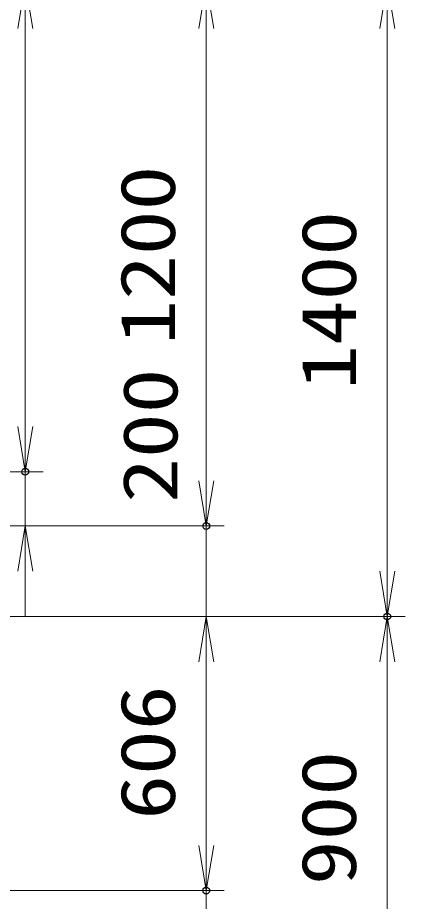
# Model space of a CAD drawing. Units: millimetres at full size. Extents: x -11880 to 11880, y -8400 to 8400.
# Drawn here: x 6319 to 7176, y -1483 to 470 of the extents above; entities that cross this region are included whole.
import ezdxf
from ezdxf.enums import TextEntityAlignment as Align

# ---------------------------------------------------------------- set-up
doc = ezdxf.new("R2010")
doc.units = ezdxf.units.MM
doc.header["$LTSCALE"] = 30
doc.header["$PDMODE"] = 32
doc.header["$PDSIZE"] = 15
doc.layers.add('0-2_0', color=7, linetype='Continuous', lineweight=18)
doc.layers.add('0-3_寸法線', color=4, linetype='Continuous', lineweight=18)
doc.layers.add('0-4_Defpoints', color=7, linetype='Continuous')
doc.styles.add('ＭＳ ゴシック', font='')
doc.styles.get('ＭＳ ゴシック').set_extended_font_data('MS Gothic')

# ---------------------------------------------------------------- blocks, each defined once
blk = doc.blocks.new('_Open')
at = {"layer": '0-2_0', "color": 4}
blk.add_line((-30, 5), (0, 0), dxfattribs=at)
blk.add_lwpolyline([(-30, -5), (0, 0), (-30, 0)], dxfattribs=at)
blk = doc.blocks.new('S247')
at = {"layer": '0-3_寸法線'}
for points in [[(11280192.6, 81778427.2), (11236536.6, 81778427.2), (11217056.1, 81826772.7), (11215934.9, 81829555.3)], [(11217519.9, 81826959.5), (11215934.9, 81829555.3), (11216592.3, 81826585.8)]]:
    blk.add_lwpolyline(points, dxfattribs=at)
at = {"layer": '0-3_寸法線', "color": 254, "style": 'ＭＳ ゴシック'}
for s, width, p in [('ベースアンカー', 0.75, (11240736.6, 81786127.8)), ('SS400 L5×40×40', 1.05, (11240304.6, 81779827.8))]:
    blk.add_text(s, height=3637, dxfattribs=dict(at, width=width)).set_placement(p, align=Align.BOTTOM_LEFT)

msp = doc.modelspace()

# ---------------------------------------------------------------- linework, layer by layer
at = {"layer": '0-3_寸法線'}
for p, q in [((6336.1, -533.37), (6336.1, 546.63)), ((6736.1, -653.37), (6736.1, 546.63)), ((7136.1, -853.37), (7136.1, 546.63)), ((6336.1, -433.37), (6336.1, -333.37)), ((6736.1, -553.37), (6736.1, -453.37)), ((4433.88, -533.37), (6376.1, -533.37)), ((4433.88, -533.37), (6376.1, -533.37)), ((6336.1, -653.37), (6336.1, -533.37)), ((5078.88, -653.37), (6776.1, -653.37)), ((5078.88, -653.37), (6776.1, -653.37)), ((5178.88, -653.37), (6376.1, -653.37)), ((6736.1, -853.37), (6736.1, -653.37)), ((6336.1, -753.37), (6336.1, -853.37)), ((5078.88, -853.37), (6776.1, -853.37)), ((5078.88, -853.37), (6776.1, -853.37)), ((5178.88, -853.37), (7176.1, -853.37)), ((5178.88, -853.37), (7176.1, -853.37)), ((6736.1, -853.37), (6736.1, -1459.37)), ((7136.1, -1753.37), (7136.1, -853.37)), ((6736.1, -953.37), (6736.1, -1053.37)), ((6736.1, -1359.37), (6736.1, -1259.37)), ((4828.88, -1459.37), (6776.1, -1459.37)), ((4828.88, -1459.37), (6776.1, -1459.37)), ((6736.1, -1459.37), (6736.1, -1609.37))]:
    msp.add_line(p, q, dxfattribs=at)
at = {"layer": '0-4_Defpoints'}
for p in [(6336.1, -533.37), (6736.1, -653.37), (7136.1, -853.37), (6736.1, -1459.37)]:
    msp.add_point(p, dxfattribs=at)

# ---------------------------------------------------------------- block references
at = {"layer": '0-3_寸法線', "xscale": 3.333333, "yscale": 3.333333}
for p, rotation in [((6336.1, 546.63), 90), ((6736.1, 546.63), 90), ((7136.1, 546.63), 90), ((6336.1, -533.37), 270), ((6336.1, -533.37), 270), ((6736.1, -653.37), 270), ((6736.1, -653.37), 270), ((6336.1, -653.37), 90), ((7136.1, -853.37), 270), ((6736.1, -853.37), 90), ((6736.1, -853.37), 90), ((7136.1, -853.37), 90), ((6736.1, -1459.37), 270), ((6736.1, -1459.37), 270)]:
    msp.add_blockref('_Open', p, dxfattribs=dict(at, rotation=rotation))
at = {"layer": '0-3_寸法線', "xscale": 0.03333333, "yscale": 0.03333333}
msp.add_blockref('S247', (-369091.3, -2728541.35), dxfattribs=at)

# ---------------------------------------------------------------- texts
at = {"layer": '0-3_寸法線', "color": 254, "style": 'ＭＳ ゴシック', "width": 1.2}
for s, p in [('1200', (6703.42, -252.57)), ('1400', (7103.42, -352.57)), ('200', (6708.92, -602.17)), ('606', (6703.42, -1302.77)), ('900', (7103.42, -1447.37))]:
    msp.add_text(s, height=121.2, rotation=90, dxfattribs=at).set_placement(p, align=Align.BOTTOM_LEFT)

doc.saveas('drawing.dxf')
